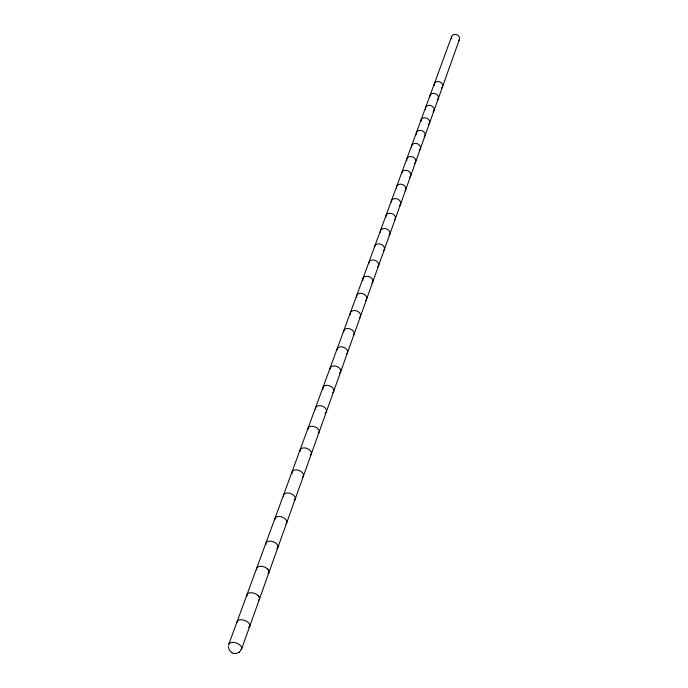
<?xml version="1.0" encoding="UTF-8"?>
<svg xmlns="http://www.w3.org/2000/svg" width="688" height="688" viewBox="0 0 688 688"><rect width="100%" height="100%" fill="white"/><g stroke="black" fill="none" stroke-linecap="round" stroke-linejoin="round"><path stroke-width="1.03" d="M241.651 648.887L249.821 626.037M459.412 39.483L249.77 626.175M228.855 644.123L451.612 36.61M240.37 651.089L239.209 652.19M233.722 653.462L236.569 653.428L239.295 652.121M233.808 653.48L231.994 652.835M228.39 646.66L229.285 650.177L231.908 652.783M247.026 596.204A6.613 3.707 19.9 0 1 251.249 592.721L251.894 592.764A6.613 3.707 19.9 0 1 259.264 597.107L259.428 597.545A6.613 3.707 19.9 0 1 258.353 600.357M259.264 597.107L259.428 597.545M256.701 569.81L256.701 569.81A6.493 3.732 19.9 0 1 260.881 566.267L261.517 566.31A6.493 3.732 19.9 0 1 268.741 570.619L268.905 571.049A6.493 3.732 19.9 0 1 268.01 573.766M268.741 570.619L268.905 571.049M434.248 85.656A4.36 3.638 19.9 0 1 436.768 81.674A4.36 3.638 19.9 0 1 442.031 83.618A4.36 3.638 19.9 0 1 441.335 88.27M451.638 38.846A4.154 3.569 19.9 0 1 453.573 34.684A4.154 3.569 19.9 0 1 458.733 36.077A4.154 3.569 19.9 0 1 458.569 40.721M396.658 188.357A4.816 3.75 19.9 0 1 402.17 184.401A4.816 3.75 19.9 0 1 404.965 190.851M401.603 173.668A4.756 3.732 19.9 0 1 407.898 170.779A4.756 3.732 19.9 0 1 409.627 177.203M406.763 160.743A4.696 3.724 19.9 0 1 412.413 156.864A4.696 3.724 19.9 0 1 414.554 163.426M411.596 147.55A4.635 3.707 19.9 0 1 417.186 143.672A4.635 3.707 19.9 0 1 419.284 150.199M362.937 280.472A5.22 3.81 19.9 0 1 368.785 276.542A5.22 3.81 19.9 0 1 371.924 283.207M368.794 263.771A5.151 3.801 19.9 0 1 375.201 260.425A5.151 3.801 19.9 0 1 377.437 267.142M374.659 246.665A5.074 3.793 19.9 0 1 381.393 244.481A5.074 3.793 19.9 0 1 383.543 250.75M385.916 217.021A4.945 3.767 19.9 0 1 391.876 213.564A4.945 3.767 19.9 0 1 394.534 220.005M391.223 201.997A4.876 3.758 19.9 0 1 397.174 198.935A4.876 3.758 19.9 0 1 400.055 205.05M399.78 205.351A4.876 3.758 19.9 0 1 399.453 205.609M416.378 134.478A4.575 3.698 19.9 0 1 421.804 130.574A4.575 3.698 19.9 0 1 424.135 136.972M420.893 121.527A4.524 3.681 19.9 0 1 426.792 118.19A4.524 3.681 19.9 0 1 428.314 124.631M425.528 109.487A4.472 3.664 19.9 0 1 430.851 105.582A4.472 3.664 19.9 0 1 433.096 111.912M380.335 232.26A5.005 3.784 19.9 0 1 386.364 228.803A5.005 3.784 19.9 0 1 389.073 235.287M429.794 96.733A4.412 3.646 19.9 0 1 435.719 93.835A4.412 3.646 19.9 0 1 437.233 100.044M350.398 314.717A5.366 3.818 19.9 0 1 356.504 310.856A5.366 3.818 19.9 0 1 359.48 317.675M356.711 297.483A5.298 3.81 19.9 0 1 362.748 293.604A5.298 3.81 19.9 0 1 365.663 300.398M336.922 349.934A5.53 3.827 19.9 0 1 344.026 347.423A5.53 3.827 19.9 0 1 346.468 354.053M343.647 332.089A5.452 3.827 19.9 0 1 350.106 328.924A5.452 3.827 19.9 0 1 353.348 335.46M323.033 389.477A5.702 3.827 19.9 0 1 329.397 385.701A5.702 3.827 19.9 0 1 332.665 392.642M329.922 369.035A5.616 3.827 19.9 0 1 337.111 366.549A5.616 3.827 19.9 0 1 339.623 373.197M315.474 409.351A5.788 3.827 19.9 0 1 322.036 406.023A5.788 3.827 19.9 0 1 325.716 412.714M325.2 413.118A5.788 3.827 19.9 0 1 325.003 413.23M307.871 429.751A5.882 3.818 19.9 0 1 314.846 426.775A5.882 3.818 19.9 0 1 318.166 433.535M283.465 496.383A6.175 3.793 19.9 0 1 290.069 493.33A6.175 3.793 19.9 0 1 294.851 499.746M294.731 499.909A6.175 3.793 19.9 0 1 294.086 500.477M292.022 473.765A6.072 3.801 19.9 0 1 298.893 470.386A6.072 3.801 19.9 0 1 302.35 477.369M300.002 451.569A5.977 3.81 19.9 0 1 306.71 448.318A5.977 3.81 19.9 0 1 310.58 455.06M274.865 519.844A6.278 3.775 19.9 0 1 281.392 516.8A6.278 3.775 19.9 0 1 286.552 523.112M286.44 523.284A6.278 3.775 19.9 0 1 285.847 523.878M267.451 568.907A6.416 3.689 19.9 0 1 268.045 569.535M265.895 544.698A6.381 3.758 19.9 0 1 273.231 541.748A6.381 3.758 19.9 0 1 276.834 548.706M257.94 595.395A6.691 3.758 19.9 0 1 258.55 596.023M237.016 622.52A6.725 3.681 19.9 0 1 244.593 620.352A6.725 3.681 19.9 0 1 249.357 626.845M249.047 627.129A6.725 3.681 19.9 0 1 248.643 627.396M228.76 645.284A6.828 3.655 19.9 0 1 236.448 643.039A6.828 3.655 19.9 0 1 241.075 649.687M240.912 649.816A6.828 3.655 19.9 0 1 240.456 650.1"/></g></svg>
